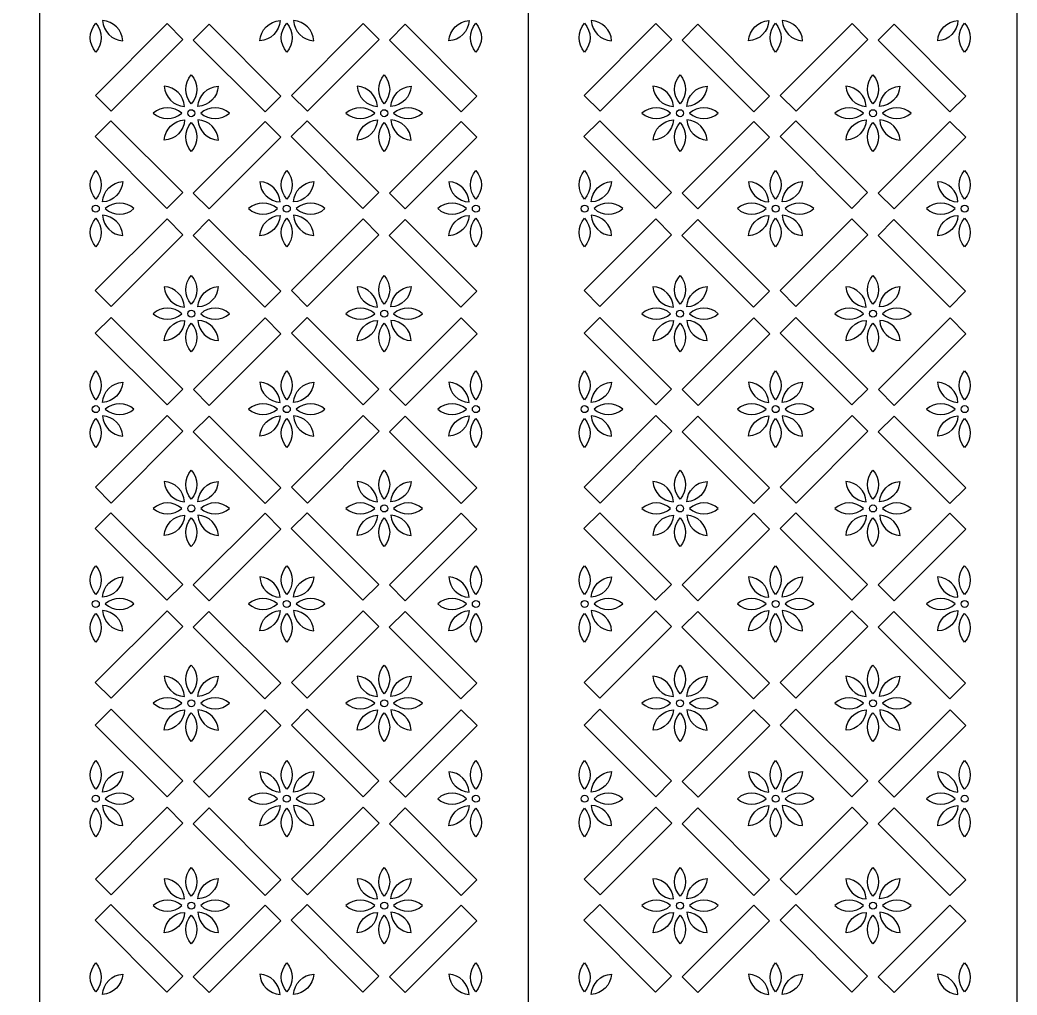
# Model space of a CAD drawing. Header units: millimetres. Extents: x 0 to 1000, y 0 to 2000.
# Drawn here: x 490 to 1000, y 977 to 1476 of the extents above; entities that cross this region are included whole.
import ezdxf

# ---------------------------------------------------------------- set-up
doc = ezdxf.new("R2010")
doc.units = ezdxf.units.MM
doc.layers.add('Image', color=70, linetype='Continuous')

msp = doc.modelspace()

# ---------------------------------------------------------------- linework, layer by layer
at = {"layer": 'Image'}
for p, q in [((500, 2000), (500, 0)), ((750, 2000), (750, 0))]:
    msp.add_line(p, q, dxfattribs=at)
for points in [[(500, 2000), (0, 2000), (0, 0), (1000, 0), (1000, 2000)], [(528.6, 1437.64), (536.69, 1429.54), (573.38, 1466.23), (565.29, 1474.33)], [(623.45, 1437.3), (615.35, 1429.2), (578.66, 1465.89), (586.76, 1473.99)], [(628.91, 1437.64), (637.01, 1429.54), (673.7, 1466.23), (665.6, 1474.33)], [(723.76, 1437.3), (715.67, 1429.2), (678.98, 1465.89), (687.07, 1473.99)], [(778.6, 1437.64), (786.69, 1429.54), (823.38, 1466.23), (815.29, 1474.33)], [(873.45, 1437.3), (865.35, 1429.2), (828.66, 1465.89), (836.76, 1473.99)], [(878.91, 1437.64), (887.01, 1429.54), (923.7, 1466.23), (915.6, 1474.33)], [(973.76, 1437.3), (965.67, 1429.2), (928.98, 1465.89), (937.07, 1473.99)], [(528.45, 1416.51), (536.55, 1424.6), (573.24, 1387.91), (565.14, 1379.82)], [(623.45, 1416.21), (615.35, 1424.31), (578.66, 1387.62), (586.76, 1379.52)], [(628.77, 1416.51), (636.86, 1424.6), (673.55, 1387.91), (665.46, 1379.82)], [(723.76, 1416.21), (715.67, 1424.31), (678.98, 1387.62), (687.07, 1379.52)], [(778.45, 1416.51), (786.55, 1424.6), (823.24, 1387.91), (815.14, 1379.82)], [(873.45, 1416.21), (865.35, 1424.31), (828.66, 1387.62), (836.76, 1379.52)], [(878.77, 1416.51), (886.86, 1424.6), (923.55, 1387.91), (915.46, 1379.82)], [(973.76, 1416.21), (965.67, 1424.31), (928.98, 1387.62), (937.07, 1379.52)], [(528.53, 1337.72), (536.62, 1329.63), (573.31, 1366.32), (565.22, 1374.41)], [(623.38, 1337.39), (615.28, 1329.29), (578.59, 1365.98), (586.69, 1374.08)], [(628.84, 1337.72), (636.93, 1329.63), (673.62, 1366.32), (665.53, 1374.41)], [(723.69, 1337.39), (715.59, 1329.29), (678.9, 1365.98), (687, 1374.08)], [(778.53, 1337.72), (786.62, 1329.63), (823.31, 1366.32), (815.22, 1374.41)], [(873.38, 1337.39), (865.28, 1329.29), (828.59, 1365.98), (836.69, 1374.08)], [(878.84, 1337.72), (886.93, 1329.63), (923.62, 1366.32), (915.53, 1374.41)], [(973.69, 1337.39), (965.59, 1329.29), (928.9, 1365.98), (937, 1374.08)], [(528.53, 1315.96), (536.62, 1324.06), (573.31, 1287.37), (565.22, 1279.27)], [(623.52, 1315.67), (615.43, 1323.76), (578.74, 1287.07), (586.83, 1278.98)], [(628.84, 1315.96), (636.93, 1324.06), (673.62, 1287.37), (665.53, 1279.27)], [(723.83, 1315.67), (715.74, 1323.76), (679.05, 1287.07), (687.14, 1278.98)], [(778.53, 1315.96), (786.62, 1324.06), (823.31, 1287.37), (815.22, 1279.27)], [(873.52, 1315.67), (865.43, 1323.76), (828.74, 1287.07), (836.83, 1278.98)], [(878.84, 1315.96), (886.93, 1324.06), (923.62, 1287.37), (915.53, 1279.27)], [(973.83, 1315.67), (965.74, 1323.76), (929.05, 1287.07), (937.14, 1278.98)], [(528.6, 1237.18), (536.69, 1229.08), (573.38, 1265.78), (565.29, 1273.87)], [(623.45, 1236.84), (615.35, 1228.75), (578.66, 1265.44), (586.76, 1273.53)], [(628.91, 1237.18), (637.01, 1229.08), (673.7, 1265.78), (665.6, 1273.87)], [(723.76, 1236.84), (715.67, 1228.75), (678.98, 1265.44), (687.07, 1273.53)], [(778.6, 1237.18), (786.69, 1229.08), (823.38, 1265.78), (815.29, 1273.87)], [(873.45, 1236.84), (865.35, 1228.75), (828.66, 1265.44), (836.76, 1273.53)], [(878.91, 1237.18), (887.01, 1229.08), (923.7, 1265.78), (915.6, 1273.87)], [(973.76, 1236.84), (965.67, 1228.75), (928.98, 1265.44), (937.07, 1273.53)], [(528.45, 1216.05), (536.55, 1224.14), (573.24, 1187.45), (565.14, 1179.36)], [(628.77, 1216.05), (636.86, 1224.14), (673.55, 1187.45), (665.46, 1179.36)], [(778.45, 1216.05), (786.55, 1224.14), (823.24, 1187.45), (815.14, 1179.36)], [(878.77, 1216.05), (886.86, 1224.14), (923.55, 1187.45), (915.46, 1179.36)], [(623.45, 1215.76), (615.35, 1223.85), (578.66, 1187.16), (586.76, 1179.07)], [(723.76, 1215.76), (715.67, 1223.85), (678.98, 1187.16), (687.07, 1179.07)], [(873.45, 1215.76), (865.35, 1223.85), (828.66, 1187.16), (836.76, 1179.07)], [(973.76, 1215.76), (965.67, 1223.85), (928.98, 1187.16), (937.07, 1179.07)], [(528.53, 1137.27), (536.62, 1129.17), (573.31, 1165.86), (565.22, 1173.96)], [(623.38, 1136.93), (615.28, 1128.83), (578.59, 1165.52), (586.69, 1173.62)], [(628.84, 1137.27), (636.93, 1129.17), (673.62, 1165.86), (665.53, 1173.96)], [(723.69, 1136.93), (715.59, 1128.83), (678.9, 1165.52), (687, 1173.62)], [(778.53, 1137.27), (786.62, 1129.17), (823.31, 1165.86), (815.22, 1173.96)], [(873.38, 1136.93), (865.28, 1128.83), (828.59, 1165.52), (836.69, 1173.62)], [(878.84, 1137.27), (886.93, 1129.17), (923.62, 1165.86), (915.53, 1173.96)], [(973.69, 1136.93), (965.59, 1128.83), (928.9, 1165.52), (937, 1173.62)], [(528.53, 1115.51), (536.62, 1123.6), (573.31, 1086.91), (565.22, 1078.81)], [(623.52, 1115.21), (615.43, 1123.31), (578.74, 1086.62), (586.83, 1078.52)], [(628.84, 1115.51), (636.93, 1123.6), (673.62, 1086.91), (665.53, 1078.81)], [(723.83, 1115.21), (715.74, 1123.31), (679.05, 1086.62), (687.14, 1078.52)], [(778.53, 1115.51), (786.62, 1123.6), (823.31, 1086.91), (815.22, 1078.81)], [(873.52, 1115.21), (865.43, 1123.31), (828.74, 1086.62), (836.83, 1078.52)], [(878.84, 1115.51), (886.93, 1123.6), (923.62, 1086.91), (915.53, 1078.81)], [(973.83, 1115.21), (965.74, 1123.31), (929.05, 1086.62), (937.14, 1078.52)], [(528.6, 1036.72), (536.69, 1028.63), (573.38, 1065.32), (565.29, 1073.41)], [(623.45, 1036.38), (615.35, 1028.29), (578.66, 1064.98), (586.76, 1073.07)], [(628.91, 1036.72), (637.01, 1028.63), (673.7, 1065.32), (665.6, 1073.41)], [(723.76, 1036.38), (715.67, 1028.29), (678.98, 1064.98), (687.07, 1073.07)], [(778.6, 1036.72), (786.69, 1028.63), (823.38, 1065.32), (815.29, 1073.41)], [(873.45, 1036.38), (865.35, 1028.29), (828.66, 1064.98), (836.76, 1073.07)], [(878.91, 1036.72), (887.01, 1028.63), (923.7, 1065.32), (915.6, 1073.41)], [(973.76, 1036.38), (965.67, 1028.29), (928.98, 1064.98), (937.07, 1073.07)], [(528.45, 1015.59), (536.55, 1023.69), (573.24, 987), (565.14, 978.9)], [(623.45, 1015.3), (615.35, 1023.39), (578.66, 986.7), (586.76, 978.61)], [(628.77, 1015.59), (636.86, 1023.69), (673.55, 987), (665.46, 978.9)], [(723.76, 1015.3), (715.67, 1023.39), (678.98, 986.7), (687.07, 978.61)], [(778.45, 1015.59), (786.55, 1023.69), (823.24, 987), (815.14, 978.9)], [(873.45, 1015.3), (865.35, 1023.39), (828.66, 986.7), (836.76, 978.61)], [(878.77, 1015.59), (886.86, 1023.69), (923.55, 987), (915.46, 978.9)], [(973.76, 1015.3), (965.67, 1023.39), (928.98, 986.7), (937.07, 978.61)]]:
    msp.add_lwpolyline(points, close=True, dxfattribs=at)
for points in [[(528.79, 1459.78, -0.380423), (528.79, 1474.49, -0.380423)], [(542.64, 1465.53, 0.380423), (532.22, 1475.91, 0.380423)], [(623.07, 1475.9, -0.380423), (612.7, 1465.48, -0.380423)], [(626.48, 1459.78, -0.380423), (626.48, 1474.49, -0.380423)], [(640.33, 1465.53, 0.380423), (629.91, 1475.91, 0.380423)], [(719.79, 1475.9, -0.380423), (709.41, 1465.48, -0.380423)], [(723.2, 1459.78, -0.380423), (723.2, 1474.49, -0.380423)], [(778.79, 1459.78, -0.380423), (778.79, 1474.49, -0.380423)], [(792.64, 1465.53, 0.380423), (782.22, 1475.91, 0.380423)], [(873.07, 1475.9, -0.380423), (862.7, 1465.48, -0.380423)], [(876.48, 1459.78, -0.380423), (876.48, 1474.49, -0.380423)], [(890.33, 1465.53, 0.380423), (879.91, 1475.91, 0.380423)], [(969.79, 1475.9, -0.380423), (959.41, 1465.48, -0.380423)], [(973.2, 1459.78, -0.380423), (973.2, 1474.49, -0.380423)], [(577.64, 1433.35, -0.380423), (577.64, 1448.06, -0.380423)], [(676.31, 1433.35, -0.380423), (676.31, 1448.06, -0.380423)], [(827.64, 1433.35, -0.380423), (827.64, 1448.06, -0.380423)], [(926.31, 1433.35, -0.380423), (926.31, 1448.06, -0.380423)], [(574.21, 1431.93, 0.380423), (563.79, 1442.31, 0.380423)], [(591.43, 1442.36, -0.380423), (581.05, 1431.94, -0.380423)], [(672.88, 1431.93, 0.380423), (662.46, 1442.31, 0.380423)], [(690.09, 1442.36, -0.380423), (679.72, 1431.94, -0.380423)], [(824.21, 1431.93, 0.380423), (813.79, 1442.31, 0.380423)], [(841.43, 1442.36, -0.380423), (831.05, 1431.94, -0.380423)], [(922.88, 1431.93, 0.380423), (912.46, 1442.31, 0.380423)], [(940.09, 1442.36, -0.380423), (929.72, 1431.94, -0.380423)], [(558.1, 1428.52, 0.380423), (572.81, 1428.52, 0.380423)], [(582.47, 1428.52, 0.380423), (597.18, 1428.52, 0.380423)], [(656.77, 1428.52, 0.380423), (671.47, 1428.52, 0.380423)], [(681.14, 1428.52, 0.380423), (695.85, 1428.52, 0.380423)], [(808.1, 1428.52, 0.380423), (822.81, 1428.52, 0.380423)], [(832.47, 1428.52, 0.380423), (847.18, 1428.52, 0.380423)], [(906.77, 1428.52, 0.380423), (921.47, 1428.52, 0.380423)], [(931.14, 1428.52, 0.380423), (945.85, 1428.52, 0.380423)], [(574.23, 1425.1, -0.380423), (563.85, 1414.68, -0.380423)], [(577.64, 1408.98, -0.380423), (577.64, 1423.69, -0.380423)], [(591.48, 1414.73, 0.380423), (581.06, 1425.11, 0.380423)], [(672.9, 1425.1, -0.380423), (662.52, 1414.68, -0.380423)], [(676.31, 1408.98, -0.380423), (676.31, 1423.69, -0.380423)], [(690.15, 1414.73, 0.380423), (679.73, 1425.11, 0.380423)], [(824.23, 1425.1, -0.380423), (813.85, 1414.68, -0.380423)], [(827.64, 1408.98, -0.380423), (827.64, 1423.69, -0.380423)], [(841.48, 1414.73, 0.380423), (831.06, 1425.11, 0.380423)], [(922.9, 1425.1, -0.380423), (912.52, 1414.68, -0.380423)], [(926.31, 1408.98, -0.380423), (926.31, 1423.69, -0.380423)], [(940.15, 1414.73, 0.380423), (929.73, 1425.11, 0.380423)], [(528.79, 1384.51, -0.380423), (528.79, 1399.21, -0.380423)], [(626.48, 1384.51, -0.380423), (626.48, 1399.21, -0.380423)], [(723.2, 1384.51, -0.380423), (723.2, 1399.21, -0.380423)], [(778.79, 1384.51, -0.380423), (778.79, 1399.21, -0.380423)], [(876.48, 1384.51, -0.380423), (876.48, 1399.21, -0.380423)], [(973.2, 1384.51, -0.380423), (973.2, 1399.21, -0.380423)], [(542.58, 1393.52, -0.380423), (532.2, 1383.1, -0.380423)], [(623.06, 1383.08, 0.380423), (612.64, 1393.46, 0.380423)], [(640.27, 1393.52, -0.380423), (629.89, 1383.1, -0.380423)], [(719.77, 1383.08, 0.380423), (709.35, 1393.46, 0.380423)], [(792.58, 1393.52, -0.380423), (782.2, 1383.1, -0.380423)], [(873.06, 1383.08, 0.380423), (862.64, 1393.46, 0.380423)], [(890.27, 1393.52, -0.380423), (879.89, 1383.1, -0.380423)], [(969.77, 1383.08, 0.380423), (959.35, 1393.46, 0.380423)], [(533.63, 1379.67, 0.380423), (548.33, 1379.67, 0.380423)], [(606.95, 1379.67, 0.380423), (621.65, 1379.67, 0.380423)], [(631.32, 1379.67, 0.380423), (646.02, 1379.67, 0.380423)], [(703.66, 1379.67, 0.380423), (718.37, 1379.67, 0.380423)], [(783.63, 1379.67, 0.380423), (798.33, 1379.67, 0.380423)], [(856.95, 1379.67, 0.380423), (871.65, 1379.67, 0.380423)], [(881.32, 1379.67, 0.380423), (896.02, 1379.67, 0.380423)], [(953.66, 1379.67, 0.380423), (968.37, 1379.67, 0.380423)], [(528.79, 1360.14, -0.380423), (528.79, 1374.84, -0.380423)], [(542.64, 1365.89, 0.380423), (532.22, 1376.26, 0.380423)], [(623.07, 1376.25, -0.380423), (612.7, 1365.83, -0.380423)], [(626.48, 1360.14, -0.380423), (626.48, 1374.84, -0.380423)], [(640.33, 1365.89, 0.380423), (629.91, 1376.26, 0.380423)], [(719.79, 1376.25, -0.380423), (709.41, 1365.83, -0.380423)], [(723.2, 1360.14, -0.380423), (723.2, 1374.84, -0.380423)], [(778.79, 1360.14, -0.380423), (778.79, 1374.84, -0.380423)], [(792.64, 1365.89, 0.380423), (782.22, 1376.26, 0.380423)], [(873.07, 1376.25, -0.380423), (862.7, 1365.83, -0.380423)], [(876.48, 1360.14, -0.380423), (876.48, 1374.84, -0.380423)], [(890.33, 1365.89, 0.380423), (879.91, 1376.26, 0.380423)], [(969.79, 1376.25, -0.380423), (959.41, 1365.83, -0.380423)], [(973.2, 1360.14, -0.380423), (973.2, 1374.84, -0.380423)], [(577.64, 1330.78, -0.380423), (577.64, 1345.48, -0.380423)], [(676.31, 1330.78, -0.380423), (676.31, 1345.48, -0.380423)], [(827.64, 1330.78, -0.380423), (827.64, 1345.48, -0.380423)], [(926.31, 1330.78, -0.380423), (926.31, 1345.48, -0.380423)], [(574.21, 1329.35, 0.380423), (563.79, 1339.73, 0.380423)], [(591.43, 1339.79, -0.380423), (581.05, 1329.37, -0.380423)], [(672.88, 1329.35, 0.380423), (662.46, 1339.73, 0.380423)], [(690.09, 1339.79, -0.380423), (679.72, 1329.37, -0.380423)], [(824.21, 1329.35, 0.380423), (813.79, 1339.73, 0.380423)], [(841.43, 1339.79, -0.380423), (831.05, 1329.37, -0.380423)], [(922.88, 1329.35, 0.380423), (912.46, 1339.73, 0.380423)], [(940.09, 1339.79, -0.380423), (929.72, 1329.37, -0.380423)], [(558.1, 1325.94, 0.380423), (572.81, 1325.94, 0.380423)], [(582.47, 1325.94, 0.380423), (597.18, 1325.94, 0.380423)], [(656.77, 1325.94, 0.380423), (671.47, 1325.94, 0.380423)], [(681.14, 1325.94, 0.380423), (695.85, 1325.94, 0.380423)], [(808.1, 1325.94, 0.380423), (822.81, 1325.94, 0.380423)], [(832.47, 1325.94, 0.380423), (847.18, 1325.94, 0.380423)], [(906.77, 1325.94, 0.380423), (921.47, 1325.94, 0.380423)], [(931.14, 1325.94, 0.380423), (945.85, 1325.94, 0.380423)], [(574.23, 1322.52, -0.380423), (563.85, 1312.1, -0.380423)], [(577.64, 1306.41, -0.380423), (577.64, 1321.11, -0.380423)], [(591.48, 1312.16, 0.380423), (581.06, 1322.53, 0.380423)], [(672.9, 1322.52, -0.380423), (662.52, 1312.1, -0.380423)], [(676.31, 1306.41, -0.380423), (676.31, 1321.11, -0.380423)], [(690.15, 1312.16, 0.380423), (679.73, 1322.53, 0.380423)], [(824.23, 1322.52, -0.380423), (813.85, 1312.1, -0.380423)], [(827.64, 1306.41, -0.380423), (827.64, 1321.11, -0.380423)], [(841.48, 1312.16, 0.380423), (831.06, 1322.53, 0.380423)], [(922.9, 1322.52, -0.380423), (912.52, 1312.1, -0.380423)], [(926.31, 1306.41, -0.380423), (926.31, 1321.11, -0.380423)], [(940.15, 1312.16, 0.380423), (929.73, 1322.53, 0.380423)], [(528.79, 1281.93, -0.380423), (528.79, 1296.64, -0.380423)], [(626.48, 1281.93, -0.380423), (626.48, 1296.64, -0.380423)], [(723.2, 1281.93, -0.380423), (723.2, 1296.64, -0.380423)], [(778.79, 1281.93, -0.380423), (778.79, 1296.64, -0.380423)], [(876.48, 1281.93, -0.380423), (876.48, 1296.64, -0.380423)], [(973.2, 1281.93, -0.380423), (973.2, 1296.64, -0.380423)], [(542.58, 1290.94, -0.380423), (532.2, 1280.52, -0.380423)], [(623.06, 1280.51, 0.380423), (612.64, 1290.89, 0.380423)], [(640.27, 1290.94, -0.380423), (629.89, 1280.52, -0.380423)], [(719.77, 1280.51, 0.380423), (709.35, 1290.89, 0.380423)], [(792.58, 1290.94, -0.380423), (782.2, 1280.52, -0.380423)], [(873.06, 1280.51, 0.380423), (862.64, 1290.89, 0.380423)], [(890.27, 1290.94, -0.380423), (879.89, 1280.52, -0.380423)], [(969.77, 1280.51, 0.380423), (959.35, 1290.89, 0.380423)], [(533.63, 1277.1, 0.380423), (548.33, 1277.1, 0.380423)], [(606.95, 1277.1, 0.380423), (621.65, 1277.1, 0.380423)], [(631.32, 1277.1, 0.380423), (646.02, 1277.1, 0.380423)], [(703.66, 1277.1, 0.380423), (718.37, 1277.1, 0.380423)], [(783.63, 1277.1, 0.380423), (798.33, 1277.1, 0.380423)], [(856.95, 1277.1, 0.380423), (871.65, 1277.1, 0.380423)], [(881.32, 1277.1, 0.380423), (896.02, 1277.1, 0.380423)], [(953.66, 1277.1, 0.380423), (968.37, 1277.1, 0.380423)], [(528.79, 1257.56, -0.380423), (528.79, 1272.27, -0.380423)], [(542.64, 1263.31, 0.380423), (532.22, 1273.69, 0.380423)], [(623.07, 1273.67, -0.380423), (612.7, 1263.25, -0.380423)], [(626.48, 1257.56, -0.380423), (626.48, 1272.27, -0.380423)], [(640.33, 1263.31, 0.380423), (629.91, 1273.69, 0.380423)], [(719.79, 1273.67, -0.380423), (709.41, 1263.25, -0.380423)], [(723.2, 1257.56, -0.380423), (723.2, 1272.27, -0.380423)], [(778.79, 1257.56, -0.380423), (778.79, 1272.27, -0.380423)], [(792.64, 1263.31, 0.380423), (782.22, 1273.69, 0.380423)], [(873.07, 1273.67, -0.380423), (862.7, 1263.25, -0.380423)], [(876.48, 1257.56, -0.380423), (876.48, 1272.27, -0.380423)], [(890.33, 1263.31, 0.380423), (879.91, 1273.69, 0.380423)], [(969.79, 1273.67, -0.380423), (959.41, 1263.25, -0.380423)], [(973.2, 1257.56, -0.380423), (973.2, 1272.27, -0.380423)], [(577.64, 1231.13, -0.380423), (577.64, 1245.84, -0.380423)], [(676.31, 1231.13, -0.380423), (676.31, 1245.84, -0.380423)], [(827.64, 1231.13, -0.380423), (827.64, 1245.84, -0.380423)], [(926.31, 1231.13, -0.380423), (926.31, 1245.84, -0.380423)], [(574.21, 1229.71, 0.380423), (563.79, 1240.09, 0.380423)], [(591.43, 1240.14, -0.380423), (581.05, 1229.72, -0.380423)], [(672.88, 1229.71, 0.380423), (662.46, 1240.09, 0.380423)], [(690.09, 1240.14, -0.380423), (679.72, 1229.72, -0.380423)], [(824.21, 1229.71, 0.380423), (813.79, 1240.09, 0.380423)], [(841.43, 1240.14, -0.380423), (831.05, 1229.72, -0.380423)], [(922.88, 1229.71, 0.380423), (912.46, 1240.09, 0.380423)], [(940.09, 1240.14, -0.380423), (929.72, 1229.72, -0.380423)], [(558.1, 1226.3, 0.380423), (572.81, 1226.3, 0.380423)], [(582.47, 1226.3, 0.380423), (597.18, 1226.3, 0.380423)], [(656.77, 1226.3, 0.380423), (671.47, 1226.3, 0.380423)], [(681.14, 1226.3, 0.380423), (695.85, 1226.3, 0.380423)], [(808.1, 1226.3, 0.380423), (822.81, 1226.3, 0.380423)], [(832.47, 1226.3, 0.380423), (847.18, 1226.3, 0.380423)], [(906.77, 1226.3, 0.380423), (921.47, 1226.3, 0.380423)], [(931.14, 1226.3, 0.380423), (945.85, 1226.3, 0.380423)], [(574.23, 1222.88, -0.380423), (563.85, 1212.45, -0.380423)], [(577.64, 1206.76, -0.380423), (577.64, 1221.47, -0.380423)], [(591.48, 1212.51, 0.380423), (581.06, 1222.89, 0.380423)], [(672.9, 1222.88, -0.380423), (662.52, 1212.45, -0.380423)], [(676.31, 1206.76, -0.380423), (676.31, 1221.47, -0.380423)], [(690.15, 1212.51, 0.380423), (679.73, 1222.89, 0.380423)], [(824.23, 1222.88, -0.380423), (813.85, 1212.45, -0.380423)], [(827.64, 1206.76, -0.380423), (827.64, 1221.47, -0.380423)], [(841.48, 1212.51, 0.380423), (831.06, 1222.89, 0.380423)], [(922.9, 1222.88, -0.380423), (912.52, 1212.45, -0.380423)], [(926.31, 1206.76, -0.380423), (926.31, 1221.47, -0.380423)], [(940.15, 1212.51, 0.380423), (929.73, 1222.89, 0.380423)], [(528.79, 1182.29, -0.380423), (528.79, 1196.99, -0.380423)], [(626.48, 1182.29, -0.380423), (626.48, 1196.99, -0.380423)], [(723.2, 1182.29, -0.380423), (723.2, 1196.99, -0.380423)], [(778.79, 1182.29, -0.380423), (778.79, 1196.99, -0.380423)], [(876.48, 1182.29, -0.380423), (876.48, 1196.99, -0.380423)], [(973.2, 1182.29, -0.380423), (973.2, 1196.99, -0.380423)], [(542.58, 1191.3, -0.380423), (532.2, 1180.88, -0.380423)], [(623.06, 1180.86, 0.380423), (612.64, 1191.24, 0.380423)], [(640.27, 1191.3, -0.380423), (629.89, 1180.88, -0.380423)], [(719.77, 1180.86, 0.380423), (709.35, 1191.24, 0.380423)], [(792.58, 1191.3, -0.380423), (782.2, 1180.88, -0.380423)], [(873.06, 1180.86, 0.380423), (862.64, 1191.24, 0.380423)], [(890.27, 1191.3, -0.380423), (879.89, 1180.88, -0.380423)], [(969.77, 1180.86, 0.380423), (959.35, 1191.24, 0.380423)], [(533.63, 1177.45, 0.380423), (548.33, 1177.45, 0.380423)], [(606.95, 1177.45, 0.380423), (621.65, 1177.45, 0.380423)], [(631.32, 1177.45, 0.380423), (646.02, 1177.45, 0.380423)], [(703.66, 1177.45, 0.380423), (718.37, 1177.45, 0.380423)], [(783.63, 1177.45, 0.380423), (798.33, 1177.45, 0.380423)], [(856.95, 1177.45, 0.380423), (871.65, 1177.45, 0.380423)], [(881.32, 1177.45, 0.380423), (896.02, 1177.45, 0.380423)], [(953.66, 1177.45, 0.380423), (968.37, 1177.45, 0.380423)], [(542.64, 1163.67, 0.380423), (532.22, 1174.04, 0.380423)], [(623.07, 1174.03, -0.380423), (612.7, 1163.61, -0.380423)], [(640.33, 1163.67, 0.380423), (629.91, 1174.04, 0.380423)], [(719.79, 1174.03, -0.380423), (709.41, 1163.61, -0.380423)], [(792.64, 1163.67, 0.380423), (782.22, 1174.04, 0.380423)], [(873.07, 1174.03, -0.380423), (862.7, 1163.61, -0.380423)], [(890.33, 1163.67, 0.380423), (879.91, 1174.04, 0.380423)], [(969.79, 1174.03, -0.380423), (959.41, 1163.61, -0.380423)], [(528.79, 1157.92, -0.380423), (528.79, 1172.62, -0.380423)], [(626.48, 1157.92, -0.380423), (626.48, 1172.62, -0.380423)], [(723.2, 1157.92, -0.380423), (723.2, 1172.62, -0.380423)], [(778.79, 1157.92, -0.380423), (778.79, 1172.62, -0.380423)], [(876.48, 1157.92, -0.380423), (876.48, 1172.62, -0.380423)], [(973.2, 1157.92, -0.380423), (973.2, 1172.62, -0.380423)], [(577.64, 1131.49, -0.380423), (577.64, 1146.19, -0.380423)], [(676.31, 1131.49, -0.380423), (676.31, 1146.19, -0.380423)], [(827.64, 1131.49, -0.380423), (827.64, 1146.19, -0.380423)], [(926.31, 1131.49, -0.380423), (926.31, 1146.19, -0.380423)], [(574.21, 1130.06, 0.380423), (563.79, 1140.44, 0.380423)], [(591.43, 1140.5, -0.380423), (581.05, 1130.08, -0.380423)], [(672.88, 1130.06, 0.380423), (662.46, 1140.44, 0.380423)], [(690.09, 1140.5, -0.380423), (679.72, 1130.08, -0.380423)], [(824.21, 1130.06, 0.380423), (813.79, 1140.44, 0.380423)], [(841.43, 1140.5, -0.380423), (831.05, 1130.08, -0.380423)], [(922.88, 1130.06, 0.380423), (912.46, 1140.44, 0.380423)], [(940.09, 1140.5, -0.380423), (929.72, 1130.08, -0.380423)], [(558.1, 1126.65, 0.380423), (572.81, 1126.65, 0.380423)], [(582.47, 1126.65, 0.380423), (597.18, 1126.65, 0.380423)], [(656.77, 1126.65, 0.380423), (671.47, 1126.65, 0.380423)], [(681.14, 1126.65, 0.380423), (695.85, 1126.65, 0.380423)], [(808.1, 1126.65, 0.380423), (822.81, 1126.65, 0.380423)], [(832.47, 1126.65, 0.380423), (847.18, 1126.65, 0.380423)], [(906.77, 1126.65, 0.380423), (921.47, 1126.65, 0.380423)], [(931.14, 1126.65, 0.380423), (945.85, 1126.65, 0.380423)], [(574.23, 1123.23, -0.380423), (563.85, 1112.81, -0.380423)], [(591.48, 1112.87, 0.380423), (581.06, 1123.24, 0.380423)], [(672.9, 1123.23, -0.380423), (662.52, 1112.81, -0.380423)], [(690.15, 1112.87, 0.380423), (679.73, 1123.24, 0.380423)], [(824.23, 1123.23, -0.380423), (813.85, 1112.81, -0.380423)], [(841.48, 1112.87, 0.380423), (831.06, 1123.24, 0.380423)], [(922.9, 1123.23, -0.380423), (912.52, 1112.81, -0.380423)], [(940.15, 1112.87, 0.380423), (929.73, 1123.24, 0.380423)], [(577.64, 1107.12, -0.380423), (577.64, 1121.82, -0.380423)], [(676.31, 1107.12, -0.380423), (676.31, 1121.82, -0.380423)], [(827.64, 1107.12, -0.380423), (827.64, 1121.82, -0.380423)], [(926.31, 1107.12, -0.380423), (926.31, 1121.82, -0.380423)], [(528.79, 1082.64, -0.380423), (528.79, 1097.35, -0.380423)], [(626.48, 1082.64, -0.380423), (626.48, 1097.35, -0.380423)], [(723.2, 1082.64, -0.380423), (723.2, 1097.35, -0.380423)], [(778.79, 1082.64, -0.380423), (778.79, 1097.35, -0.380423)], [(876.48, 1082.64, -0.380423), (876.48, 1097.35, -0.380423)], [(973.2, 1082.64, -0.380423), (973.2, 1097.35, -0.380423)], [(542.58, 1091.65, -0.380423), (532.2, 1081.23, -0.380423)], [(623.06, 1081.22, 0.380423), (612.64, 1091.6, 0.380423)], [(640.27, 1091.65, -0.380423), (629.89, 1081.23, -0.380423)], [(719.77, 1081.22, 0.380423), (709.35, 1091.6, 0.380423)], [(792.58, 1091.65, -0.380423), (782.2, 1081.23, -0.380423)], [(873.06, 1081.22, 0.380423), (862.64, 1091.6, 0.380423)], [(890.27, 1091.65, -0.380423), (879.89, 1081.23, -0.380423)], [(969.77, 1081.22, 0.380423), (959.35, 1091.6, 0.380423)], [(533.63, 1077.81, 0.380423), (548.33, 1077.81, 0.380423)], [(606.95, 1077.81, 0.380423), (621.65, 1077.81, 0.380423)], [(631.32, 1077.81, 0.380423), (646.02, 1077.81, 0.380423)], [(703.66, 1077.81, 0.380423), (718.37, 1077.81, 0.380423)], [(783.63, 1077.81, 0.380423), (798.33, 1077.81, 0.380423)], [(856.95, 1077.81, 0.380423), (871.65, 1077.81, 0.380423)], [(881.32, 1077.81, 0.380423), (896.02, 1077.81, 0.380423)], [(953.66, 1077.81, 0.380423), (968.37, 1077.81, 0.380423)], [(528.79, 1058.27, -0.380423), (528.79, 1072.98, -0.380423)], [(542.64, 1064.02, 0.380423), (532.22, 1074.4, 0.380423)], [(623.07, 1074.38, -0.380423), (612.7, 1063.96, -0.380423)], [(626.48, 1058.27, -0.380423), (626.48, 1072.98, -0.380423)], [(640.33, 1064.02, 0.380423), (629.91, 1074.4, 0.380423)], [(719.79, 1074.38, -0.380423), (709.41, 1063.96, -0.380423)], [(723.2, 1058.27, -0.380423), (723.2, 1072.98, -0.380423)], [(778.79, 1058.27, -0.380423), (778.79, 1072.98, -0.380423)], [(792.64, 1064.02, 0.380423), (782.22, 1074.4, 0.380423)], [(873.07, 1074.38, -0.380423), (862.7, 1063.96, -0.380423)], [(876.48, 1058.27, -0.380423), (876.48, 1072.98, -0.380423)], [(890.33, 1064.02, 0.380423), (879.91, 1074.4, 0.380423)], [(969.79, 1074.38, -0.380423), (959.41, 1063.96, -0.380423)], [(973.2, 1058.27, -0.380423), (973.2, 1072.98, -0.380423)], [(577.64, 1027.93, -0.380423), (577.64, 1042.64, -0.380423)], [(676.31, 1027.93, -0.380423), (676.31, 1042.64, -0.380423)], [(827.64, 1027.93, -0.380423), (827.64, 1042.64, -0.380423)], [(926.31, 1027.93, -0.380423), (926.31, 1042.64, -0.380423)], [(574.21, 1026.51, 0.380423), (563.79, 1036.89, 0.380423)], [(591.43, 1036.95, -0.380423), (581.05, 1026.53, -0.380423)], [(672.88, 1026.51, 0.380423), (662.46, 1036.89, 0.380423)], [(690.09, 1036.95, -0.380423), (679.72, 1026.53, -0.380423)], [(824.21, 1026.51, 0.380423), (813.79, 1036.89, 0.380423)], [(841.43, 1036.95, -0.380423), (831.05, 1026.53, -0.380423)], [(922.88, 1026.51, 0.380423), (912.46, 1036.89, 0.380423)], [(940.09, 1036.95, -0.380423), (929.72, 1026.53, -0.380423)], [(558.1, 1023.1, 0.380423), (572.81, 1023.1, 0.380423)], [(582.47, 1023.1, 0.380423), (597.18, 1023.1, 0.380423)], [(656.77, 1023.1, 0.380423), (671.47, 1023.1, 0.380423)], [(681.14, 1023.1, 0.380423), (695.85, 1023.1, 0.380423)], [(808.1, 1023.1, 0.380423), (822.81, 1023.1, 0.380423)], [(832.47, 1023.1, 0.380423), (847.18, 1023.1, 0.380423)], [(906.77, 1023.1, 0.380423), (921.47, 1023.1, 0.380423)], [(931.14, 1023.1, 0.380423), (945.85, 1023.1, 0.380423)], [(574.23, 1019.68, -0.380423), (563.85, 1009.26, -0.380423)], [(577.64, 1003.56, -0.380423), (577.64, 1018.27, -0.380423)], [(591.48, 1009.31, 0.380423), (581.06, 1019.69, 0.380423)], [(672.9, 1019.68, -0.380423), (662.52, 1009.26, -0.380423)], [(676.31, 1003.56, -0.380423), (676.31, 1018.27, -0.380423)], [(690.15, 1009.31, 0.380423), (679.73, 1019.69, 0.380423)], [(824.23, 1019.68, -0.380423), (813.85, 1009.26, -0.380423)], [(827.64, 1003.56, -0.380423), (827.64, 1018.27, -0.380423)], [(841.48, 1009.31, 0.380423), (831.06, 1019.69, 0.380423)], [(922.9, 1019.68, -0.380423), (912.52, 1009.26, -0.380423)], [(926.31, 1003.56, -0.380423), (926.31, 1018.27, -0.380423)], [(940.15, 1009.31, 0.380423), (929.73, 1019.69, 0.380423)], [(528.79, 979.09, -0.380423), (528.79, 993.79, -0.380423)], [(626.48, 979.09, -0.380423), (626.48, 993.79, -0.380423)], [(723.2, 979.09, -0.380423), (723.2, 993.79, -0.380423)], [(778.79, 979.09, -0.380423), (778.79, 993.79, -0.380423)], [(876.48, 979.09, -0.380423), (876.48, 993.79, -0.380423)], [(973.2, 979.09, -0.380423), (973.2, 993.79, -0.380423)], [(542.58, 988.1, -0.380423), (532.2, 977.68, -0.380423)], [(623.06, 977.67, 0.380423), (612.64, 988.04, 0.380423)], [(640.27, 988.1, -0.380423), (629.89, 977.68, -0.380423)], [(719.77, 977.67, 0.380423), (709.35, 988.04, 0.380423)], [(792.58, 988.1, -0.380423), (782.2, 977.68, -0.380423)], [(873.06, 977.67, 0.380423), (862.64, 988.04, 0.380423)], [(890.27, 988.1, -0.380423), (879.89, 977.68, -0.380423)], [(969.77, 977.67, 0.380423), (959.35, 988.04, 0.380423)]]:
    msp.add_lwpolyline(points, format="xyb", close=True, dxfattribs=at)
for centre in [(577.64, 1428.52), (676.31, 1428.52), (827.64, 1428.52), (926.31, 1428.52), (528.79, 1379.67), (626.48, 1379.67), (723.2, 1379.67), (778.79, 1379.67), (876.48, 1379.67), (973.2, 1379.67), (577.64, 1325.94), (676.31, 1325.94), (827.64, 1325.94), (926.31, 1325.94), (528.79, 1277.1), (626.48, 1277.1), (723.2, 1277.1), (778.79, 1277.1), (876.48, 1277.1), (973.2, 1277.1), (577.64, 1226.3), (676.31, 1226.3), (827.64, 1226.3), (926.31, 1226.3), (528.79, 1177.45), (626.48, 1177.45), (723.2, 1177.45), (778.79, 1177.45), (876.48, 1177.45), (973.2, 1177.45), (577.64, 1126.65), (676.31, 1126.65), (827.64, 1126.65), (926.31, 1126.65), (528.79, 1077.81), (626.48, 1077.81), (723.2, 1077.81), (778.79, 1077.81), (876.48, 1077.81), (973.2, 1077.81), (577.64, 1023.1), (676.31, 1023.1), (827.64, 1023.1), (926.31, 1023.1)]:
    msp.add_circle(centre, 1.79, dxfattribs=at)

doc.saveas('drawing.dxf')
